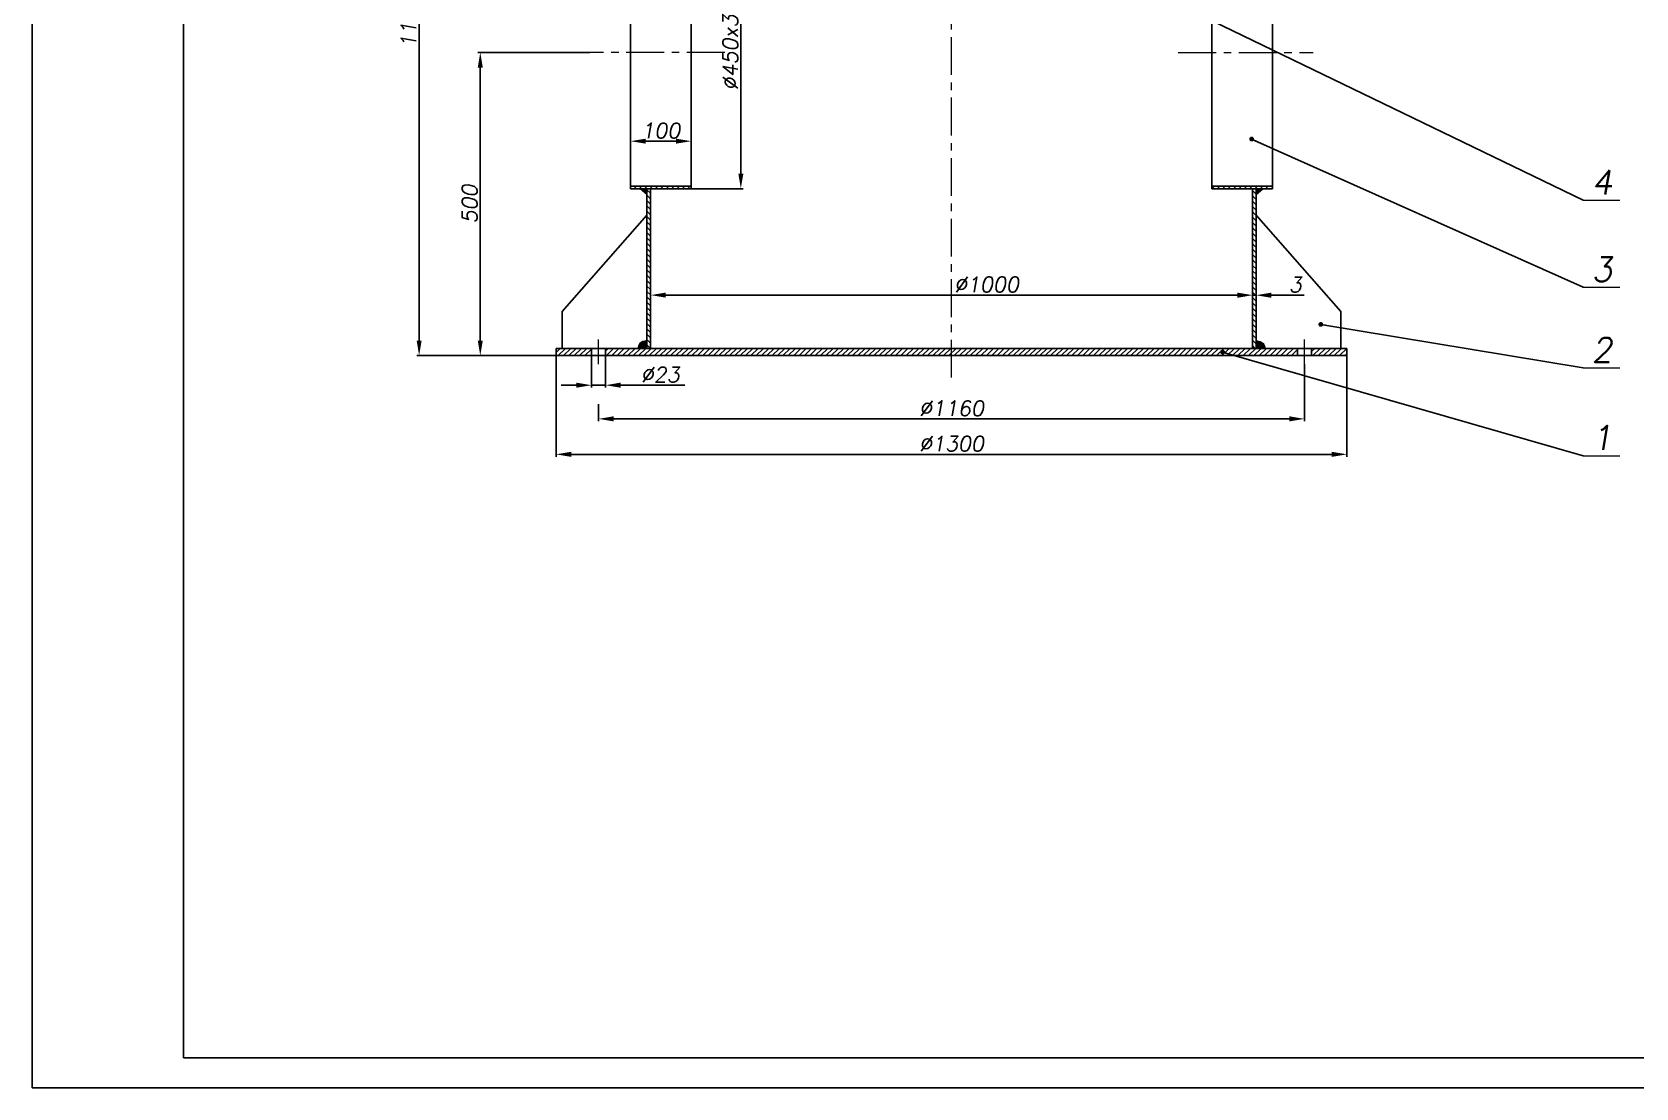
# Model space of a CAD drawing. Extents: x -45808 to 5458, y -9631 to 5897.
# Drawn here: x -45808 to -43159, y -9631 to -7887 of the extents above; entities that cross this region are included whole.
import ezdxf

# ---------------------------------------------------------------- set-up
doc = ezdxf.new("R2010")
doc.units = 0
doc.header["$LTSCALE"] = 50
doc.header["$MEASUREMENT"] = 0
doc.linetypes.add('CENTER', pattern=[2, 1.25, -0.25, 0.25, -0.25])
doc.layers.get('0').update_dxf_attribs({"linetype": 'CONTINUOUS', "plot": 0})
doc.layers.get('DEFPOINTS').update_dxf_attribs({"linetype": 'CONTINUOUS'})
for name, color, linetype, lineweight in [('Dam', 2, 'CONTINUOUS', 30), ('kthuoc', 3, 'CONTINUOUS', 13), ('manh', 4, 'CONTINUOUS', 13), ('Net manh', 3, 'CONTINUOUS', 13), ('Tam', 1, 'CENTER', 13), ('Tam dut', 1, 'CENTER', 13)]:
    doc.layers.add(name, color=color, linetype=linetype, lineweight=lineweight)
doc.styles.add('chu2.5', font='txt.shx', dxfattribs={"oblique": 10, "height": 25})
doc.dimstyles.new('kichthuoc2.5', dxfattribs={"dimtxt": 25, "dimasz": 25, "dimexe": 4, "dimexo": 0, "dimgap": 5, "dimtad": 1, "dimtoh": 1, "dimdec": 0, "dimzin": 0, "dimdsep": 46, "dimtxsty": 'chu2.5', "dimcen": 5, "dimclrd": 256, "dimclre": 256, "dimclrt": 256, "dimadec": 0, "dimazin": 0, "dimtfac": 1, "dimtdec": 0, "dimtmove": 0, "dimatfit": 0, "dimfxl": 1, "dimtolj": 1, "dimtzin": 0, "dimarcsym": 0})
pattern_1 = [(135, (-393.232, 0), (-4.4194174, -4.4194174), [])]
pattern_2 = [(45, (-393.232, 0), (-4.4194174, 4.4194174), [])]

# ---------------------------------------------------------------- blocks, each defined once
blk = doc.blocks.new('*D74')
at = {"layer": 'DEFPOINTS', "color": 0}
for p in [(-45049.4, -7319.9), (-45168.8, -8421.6), (-44934.6, -8421.6)]:
    blk.add_point(p, dxfattribs=at)
at = {"layer": 'kthuoc', "lineweight": -2}
for p, q in [((-45049.4, -7319.9), (-45172.8, -7319.9)), ((-45168.8, -7344.9), (-45168.8, -8396.6)), ((-44934.6, -8421.6), (-45172.8, -8421.6))]:
    blk.add_line(p, q, dxfattribs=at)
at = {"layer": 'kthuoc'}
for points in [[(-45172.9, -7344.9), (-45164.6, -7344.9), (-45168.8, -7319.9)], [(-45172.9, -8396.6), (-45164.6, -8396.6), (-45168.8, -8421.6)]]:
    blk.add_solid(points, dxfattribs=at)
at = {"layer": 'kthuoc', "insert": (-45186.3, -7870.7), "char_height": 25, "attachment_point": 5, "rotation": 90, "style": 'chu2.5'}
blk.add_mtext('\\A1;1100', dxfattribs=at)
blk = doc.blocks.new('*D73')
at = {"layer": 'DEFPOINTS', "color": 0}
for p in [(-44886.6, -7920.9), (-45067.8, -8421.6), (-44942.6, -8421.6)]:
    blk.add_point(p, dxfattribs=at)
at = {"layer": 'kthuoc', "lineweight": -2}
for p, q in [((-44886.6, -7920.9), (-45071.8, -7920.9)), ((-45067.8, -7945.9), (-45067.8, -8396.6)), ((-44942.6, -8421.6), (-45071.8, -8421.6))]:
    blk.add_line(p, q, dxfattribs=at)
at = {"layer": 'kthuoc'}
for points in [[(-45072, -7945.9), (-45063.6, -7945.9), (-45067.8, -7920.9)], [(-45072, -8396.6), (-45063.6, -8396.6), (-45067.8, -8421.6)]]:
    blk.add_solid(points, dxfattribs=at)
at = {"layer": 'kthuoc', "insert": (-45085.3, -8171.2), "char_height": 25, "attachment_point": 5, "rotation": 90, "style": 'chu2.5'}
blk.add_mtext('\\A1;500', dxfattribs=at)
blk = doc.blocks.new('*D72')
at = {"layer": 'DEFPOINTS', "color": 0}
for p in [(-44732.3, -7695.9), (-44739.1, -8145.9), (-44637.5, -8145.9)]:
    blk.add_point(p, dxfattribs=at)
at = {"layer": 'kthuoc', "lineweight": -2}
for p, q in [((-44732.3, -7695.9), (-44633.5, -7695.9)), ((-44637.5, -7720.9), (-44637.5, -8120.9)), ((-44739.1, -8145.9), (-44633.5, -8145.9))]:
    blk.add_line(p, q, dxfattribs=at)
at = {"layer": 'kthuoc'}
for points in [[(-44641.6, -7720.9), (-44633.3, -7720.9), (-44637.5, -7695.9)], [(-44641.6, -8120.9), (-44633.3, -8120.9), (-44637.5, -8145.9)]]:
    blk.add_solid(points, dxfattribs=at)
at = {"layer": 'kthuoc', "insert": (-44655, -7920.9), "char_height": 25, "attachment_point": 5, "rotation": 90, "style": 'chu2.5'}
blk.add_mtext('\\A1;%%c450x3', dxfattribs=at)
blk = doc.blocks.new('*D71')
at = {"layer": 'DEFPOINTS', "color": 0}
for p in [(-44719.6, -8067.4), (-44819.6, -8118.3), (-44719.6, -8118.3)]:
    blk.add_point(p, dxfattribs=at)
at = {"layer": 'kthuoc', "lineweight": -2}
for p, q in [((-44819.6, -8118.3), (-44819.6, -8063.4)), ((-44794.6, -8067.4), (-44744.6, -8067.4)), ((-44719.6, -8118.3), (-44719.6, -8063.4))]:
    blk.add_line(p, q, dxfattribs=at)
at = {"layer": 'kthuoc'}
for points in [[(-44794.6, -8063.2), (-44794.6, -8071.5), (-44819.6, -8067.4)], [(-44744.6, -8063.2), (-44744.6, -8071.5), (-44719.6, -8067.4)]]:
    blk.add_solid(points, dxfattribs=at)
at = {"layer": 'kthuoc', "insert": (-44769.6, -8049.9), "char_height": 25, "attachment_point": 5, "style": 'chu2.5'}
blk.add_mtext('\\A1;100', dxfattribs=at)
blk = doc.blocks.new('*D70')
at = {"layer": 'DEFPOINTS', "color": 0}
for p in [(-44942.6, -8415.6), (-43636.6, -8415.6), (-43636.6, -8584.6)]:
    blk.add_point(p, dxfattribs=at)
at = {"layer": 'kthuoc', "lineweight": -2}
for p, q in [((-44942.6, -8415.6), (-44942.6, -8588.6)), ((-43636.6, -8415.6), (-43636.6, -8588.6)), ((-44917.6, -8584.6), (-43661.6, -8584.6))]:
    blk.add_line(p, q, dxfattribs=at)
at = {"layer": 'kthuoc'}
for points in [[(-44917.6, -8580.4), (-44917.6, -8588.8), (-44942.6, -8584.6)], [(-43661.6, -8580.4), (-43661.6, -8588.8), (-43636.6, -8584.6)]]:
    blk.add_solid(points, dxfattribs=at)
at = {"layer": 'kthuoc', "insert": (-44289.6, -8567.1), "char_height": 25, "attachment_point": 5, "style": 'chu2.5'}
blk.add_mtext('\\A1;%%c1300', dxfattribs=at)
blk = doc.blocks.new('*D69')
at = {"layer": 'DEFPOINTS', "color": 0}
for p in [(-43706.6, -8435.6), (-44872.6, -8502), (-43706.6, -8526)]:
    blk.add_point(p, dxfattribs=at)
at = {"layer": 'kthuoc', "lineweight": -2}
for p, q in [((-43706.6, -8435.6), (-43706.6, -8530)), ((-44872.6, -8502), (-44872.6, -8530)), ((-44847.6, -8526), (-43731.6, -8526))]:
    blk.add_line(p, q, dxfattribs=at)
at = {"layer": 'kthuoc'}
for points in [[(-44847.6, -8521.8), (-44847.6, -8530.2), (-44872.6, -8526)], [(-43731.6, -8521.8), (-43731.6, -8530.2), (-43706.6, -8526)]]:
    blk.add_solid(points, dxfattribs=at)
at = {"layer": 'kthuoc', "insert": (-44289.6, -8508.5), "char_height": 25, "attachment_point": 5, "style": 'chu2.5'}
blk.add_mtext('\\A1;%%c1160', dxfattribs=at)
blk = doc.blocks.new('*D67')
at = {"layer": 'DEFPOINTS', "color": 0}
for p in [(-44786.6, -8321.6), (-43792.6, -8321.6), (-43792.6, -8344.1)]:
    blk.add_point(p, dxfattribs=at)
at = {"layer": 'kthuoc', "lineweight": -2}
for p, q in [((-44786.6, -8321.6), (-44786.6, -8325.6)), ((-44761.6, -8321.6), (-43817.6, -8321.6)), ((-43792.6, -8344.1), (-43792.6, -8317.6))]:
    blk.add_line(p, q, dxfattribs=at)
at = {"layer": 'kthuoc'}
for points in [[(-44761.6, -8317.5), (-44761.6, -8325.8), (-44786.6, -8321.6)], [(-43817.6, -8317.5), (-43817.6, -8325.8), (-43792.6, -8321.6)]]:
    blk.add_solid(points, dxfattribs=at)
at = {"layer": 'kthuoc', "insert": (-44231.7, -8304.1), "char_height": 25, "attachment_point": 5, "style": 'chu2.5'}
blk.add_mtext('\\A1;%%c1000', dxfattribs=at)
blk = doc.blocks.new('*D66')
at = {"layer": 'DEFPOINTS', "color": 0}
for p in [(-43792.6, -8330.9), (-43786.6, -8321.8), (-43786.6, -8330.9)]:
    blk.add_point(p, dxfattribs=at)
at = {"layer": 'kthuoc', "lineweight": -2}
for p, q in [((-43817.6, -8321.8), (-43842.6, -8321.8)), ((-43792.6, -8330.9), (-43792.6, -8317.8)), ((-43792.6, -8321.8), (-43786.6, -8321.8)), ((-43786.6, -8330.9), (-43786.6, -8317.8)), ((-43761.6, -8321.8), (-43707, -8321.8))]:
    blk.add_line(p, q, dxfattribs=at)
at = {"layer": 'kthuoc'}
for points in [[(-43817.6, -8317.6), (-43817.6, -8326), (-43792.6, -8321.8)], [(-43761.6, -8317.6), (-43761.6, -8326), (-43786.6, -8321.8)]]:
    blk.add_solid(points, dxfattribs=at)
at = {"layer": 'kthuoc', "insert": (-43721.8, -8304.3), "char_height": 25, "attachment_point": 5, "style": 'chu2.5'}
blk.add_mtext('\\A1;3', dxfattribs=at)
blk = doc.blocks.new('*D68')
at = {"layer": 'DEFPOINTS', "color": 0}
for p in [(-44884.1, -8421.6), (-44861.1, -8421.6), (-44861.1, -8470.4)]:
    blk.add_point(p, dxfattribs=at)
at = {"layer": 'kthuoc', "lineweight": -2}
for p, q in [((-44884.1, -8421.6), (-44884.1, -8474.4)), ((-44861.1, -8421.6), (-44861.1, -8474.4)), ((-44909.1, -8470.4), (-44934.1, -8470.4)), ((-44884.1, -8470.4), (-44861.1, -8470.4)), ((-44836.1, -8470.4), (-44730, -8470.4))]:
    blk.add_line(p, q, dxfattribs=at)
at = {"layer": 'kthuoc'}
for points in [[(-44909.1, -8466.2), (-44909.1, -8474.6), (-44884.1, -8470.4)], [(-44836.1, -8466.2), (-44836.1, -8474.6), (-44861.1, -8470.4)]]:
    blk.add_solid(points, dxfattribs=at)
at = {"layer": 'kthuoc', "insert": (-44770.6, -8452.9), "char_height": 25, "attachment_point": 5, "style": 'chu2.5'}
blk.add_mtext('\\A1;%%c23', dxfattribs=at)

msp = doc.modelspace()

# ---------------------------------------------------------------- hatches: boundary and pattern name
at = {"layer": 'kthuoc'}
for points in [[(-44792.6, -8155.5), (-44804, -8145.9), (-44792.6, -8145.9)], [(-43786.6, -8155.5), (-43775.2, -8145.9), (-43786.6, -8145.9)]]:
    msp.add_hatch(color=256, dxfattribs=at).paths.add_polyline_path(points)
h = msp.add_hatch(dxfattribs=at)
h.set_pattern_fill('ANSI31', color=256, scale=50, angle=90, style=0)
h.set_pattern_definition(pattern_1)
h.paths.add_polyline_path([(-44792.6, -8409.6), (-44786.6, -8409.6), (-44786.6, -8145.9), (-44792.6, -8145.9)])
h = msp.add_hatch(dxfattribs=at)
h.set_pattern_fill('ANSI31', color=256, scale=50, style=0)
h.set_pattern_definition(pattern_2)
h.paths.add_polyline_path([(-43859.6, -8141.9), (-43759.6, -8141.9), (-43759.6, -8145.9), (-43859.6, -8145.9)])
h = msp.add_hatch(dxfattribs=at)
h.set_pattern_fill('ANSI31', color=256, scale=50, angle=90, style=0)
h.set_pattern_definition(pattern_1)
h.paths.add_polyline_path([(-43786.6, -8409.6), (-43792.6, -8409.6), (-43792.6, -8145.9), (-43786.6, -8145.9)])
h = msp.add_hatch(dxfattribs=at)
h.set_pattern_fill('ANSI31', color=256, scale=50, style=0)
h.set_pattern_definition(pattern_2)
h.paths.add_polyline_path([(-44942.6, -8409.6), (-44942.6, -8421.6), (-44884.1, -8421.6), (-44884.1, -8409.6)])
h.paths.add_polyline_path([(-44289.6, -8421.6), (-44289.6, -8409.6), (-44861.1, -8409.6), (-44861.1, -8421.6)])
h.paths.add_polyline_path([(-44289.6, -8409.6), (-44289.6, -8421.6), (-43718.1, -8421.6), (-43718.1, -8409.6)])
h.paths.add_polyline_path([(-43636.6, -8421.6), (-43636.6, -8409.6), (-43695.1, -8409.6), (-43695.1, -8421.6)])
h = msp.add_hatch(color=256, dxfattribs=at)
edge = h.paths.add_edge_path()
edge.add_spline(control_points=[(-44792.6, -8396.7), (-44797.2, -8397.7), (-44804.8, -8399.4), (-44806.8, -8406.6), (-44807.6, -8409.6)], knot_values=[0, 0, 0, 0, 12.767967, 21.245977, 21.245977, 21.245977, 21.245977], degree=3, periodic=0)
edge.add_line((-44807.6, -8409.6), (-44792.6, -8409.6))
edge.add_line((-44792.6, -8409.6), (-44792.6, -8396.7))
h = msp.add_hatch(color=256, dxfattribs=at)
edge = h.paths.add_edge_path()
edge.add_spline(control_points=[(-43786.6, -8396.7), (-43782, -8397.7), (-43774.4, -8399.4), (-43772.4, -8406.6), (-43771.6, -8409.6)], knot_values=[0, 0, 0, 0, 12.767967, 21.245977, 21.245977, 21.245977, 21.245977], degree=3, periodic=0)
edge.add_line((-43771.6, -8409.6), (-43786.6, -8409.6))
edge.add_line((-43786.6, -8409.6), (-43786.6, -8396.7))
at = {"layer": 'Net manh'}
h = msp.add_hatch(dxfattribs=at)
h.set_pattern_fill('ANSI31', color=256, scale=50, style=0)
h.set_pattern_definition(pattern_2)
h.paths.add_polyline_path([(-44719.6, -8145.9), (-44719.6, -8141.9), (-44819.6, -8141.9), (-44819.6, -8145.9)])

# ---------------------------------------------------------------- linework, layer by layer
msp.add_lwpolyline([(-45808, -9631.1), (-45808, -1231.1), (-39868, -1231.1), (-39868, -9631.1), (-45808, -9631.1)], close=True)
at = {"layer": 'Dam'}
for q in [(-45558, -1281.1), (-41318, -9581.1)]:
    msp.add_line((-45558, -9581.1), q, dxfattribs=at)
at = {"layer": 'Dam', "color": 2}
for p, q in [((-44819.6, -7695.9), (-44819.6, -8145.9)), ((-44719.6, -7695.9), (-44719.6, -8145.9)), ((-43859.6, -7695.9), (-43859.6, -8145.9)), ((-43759.6, -7695.9), (-43759.6, -8145.9)), ((-44719.6, -8141.9), (-44819.6, -8141.9)), ((-44719.6, -8145.9), (-44819.6, -8145.9)), ((-44792.6, -8409.6), (-44792.6, -8145.9)), ((-44786.6, -8409.6), (-44786.6, -8145.9)), ((-43859.6, -8141.9), (-43759.6, -8141.9)), ((-43859.6, -8145.9), (-43759.6, -8145.9)), ((-43792.6, -8409.6), (-43792.6, -8145.9)), ((-43786.6, -8409.6), (-43786.6, -8145.9)), ((-44792.6, -8189.6), (-44932.6, -8348.9)), ((-43786.6, -8189.6), (-43646.6, -8348.9)), ((-44932.6, -8348.9), (-44932.6, -8409.6)), ((-43646.6, -8348.9), (-43646.6, -8409.6)), ((-44942.6, -8409.6), (-43636.6, -8409.6)), ((-44942.6, -8421.6), (-44942.6, -8409.6)), ((-43636.6, -8421.6), (-44942.6, -8421.6)), ((-44884.1, -8421.6), (-44884.1, -8409.6)), ((-44861.1, -8421.6), (-44861.1, -8409.6)), ((-43718.1, -8421.6), (-43718.1, -8409.6)), ((-43695.1, -8421.6), (-43695.1, -8409.6)), ((-43636.6, -8421.6), (-43636.6, -8409.6))]:
    msp.add_line(p, q, dxfattribs=at)
at = {"layer": 'kthuoc'}
for p, q in [((-44792.6, -8155.5), (-44804, -8145.9)), ((-43786.6, -8155.5), (-43775.2, -8145.9)), ((-43246.5, -8164.8), (-43185.8, -8164.8)), ((-43246.5, -8308.5), (-43185.8, -8308.5)), ((-43246.5, -8441.7), (-43185.8, -8441.7)), ((-43246.5, -8586.8), (-43185.8, -8586.8))]:
    msp.add_line(p, q, dxfattribs=at)
for points in [[(-44792.6, -8396.7), (-44804.3, -8401.7), (-44807.6, -8409.6)], [(-43786.6, -8396.7), (-43774.9, -8401.7), (-43771.6, -8409.6)]]:
    msp.add_spline(points, degree=3, dxfattribs=at)
at = {"layer": 'Tam'}
for p, q in [((-44664.1, -7920.9), (-44886.6, -7920.9)), ((-43915, -7920.9), (-43692.6, -7920.9)), ((-44872.6, -8435.6), (-44872.6, -8395)), ((-43706.6, -8435.6), (-43706.6, -8395))]:
    msp.add_line(p, q, dxfattribs=at)
at = {"layer": 'Tam dut'}
msp.add_line((-44289.6, -8457.9), (-44289.6, -1887.1), dxfattribs=at)

# ---------------------------------------------------------------- texts
at = {"layer": 'manh', "char_height": 40, "attachment_point": 9, "style": 'chu2.5'}
for s, insert in [('4', (-43198.2, -8155.2)), ('3', (-43198.2, -8298.9)), ('2', (-43198.2, -8432.1)), ('1', (-43198.2, -8577.2))]:
    msp.add_mtext(s, dxfattribs=dict(at, insert=insert))

# ---------------------------------------------------------------- dimensions: what is measured, and where the dimension line sits
at = {"layer": 'kthuoc'}
for base, p1, p2, text, picture, middle in [((-45168.8, -8421.6), (-45049.4, -7319.9), (-44934.6, -8421.6), '1100', '*D74', (-45186.3, -7870.7)), ((-44637.5, -8145.9), (-44732.3, -7695.9), (-44739.1, -8145.9), '%%c<>x3', '*D72', (-44655, -7920.9)), ((-45067.8, -8421.6), (-44886.6, -7920.9), (-44942.6, -8421.6), '500', '*D73', (-45085.3, -8171.2))]:
    dim = msp.add_linear_dim(base=base, p1=p1, p2=p2, angle=90, text=text, dimstyle='kichthuoc2.5', dxfattribs=at)
    dim.commit()
    dim.dimension.update_dxf_attribs({"geometry": picture, "text_midpoint": middle})
dim = msp.add_linear_dim(base=(-44719.6, -8067.4), p1=(-44819.6, -8118.3), p2=(-44719.6, -8118.3), dimstyle='kichthuoc2.5', dxfattribs=at)
dim.commit()
dim.dimension.update_dxf_attribs({"geometry": '*D71', "text_midpoint": (-44769.6, -8049.9)})
dim = msp.add_linear_dim(base=(-43792.6, -8321.6), p1=(-44786.6, -8321.6), p2=(-43792.6, -8344.1), text='%%c1000', dimstyle='kichthuoc2.5', dxfattribs=at)
dim.commit()
dim.dimension.update_dxf_attribs({"geometry": '*D67', "text_midpoint": (-44231.7, -8321.6), "dimtype": 160})
for base, p1, p2, text, picture, middle in [((-43786.6, -8321.8), (-43792.6, -8330.9), (-43786.6, -8330.9), '3', '*D66', (-43721.8, -8304.3)), ((-43636.6, -8584.6), (-44942.6, -8415.6), (-43636.6, -8415.6), '%%c1300', '*D70', (-44289.6, -8567.1)), ((-44861.1, -8470.4), (-44884.1, -8421.6), (-44861.1, -8421.6), '%%c<>', '*D68', (-44770.6, -8452.9)), ((-43706.6, -8526), (-44872.6, -8502), (-43706.6, -8435.6), '%%c1160', '*D69', (-44289.6, -8508.5))]:
    dim = msp.add_linear_dim(base=base, p1=p1, p2=p2, text=text, dimstyle='kichthuoc2.5', dxfattribs=at)
    dim.commit()
    dim.dimension.update_dxf_attribs({"geometry": picture, "text_midpoint": middle})

# ---------------------------------------------------------------- leaders
for points, override in [([(-44280.8, -7664.2), (-43246.5, -8164.8)], {"dimasz": 8, "dimtad": 0, "dimldrblk": 'Dot'}), ([(-43793.9, -8063.9), (-43246.5, -8308.5)], {"dimasz": 8, "dimtad": 0, "dimldrblk": 'Dot'}), ([(-43679.7, -8370), (-43246.5, -8441.7)], {"dimasz": 8, "dimtad": 0, "dimldrblk": 'Dot'}), ([(-43841.9, -8415.6), (-43246.5, -8586.8)], {"dimasz": 8, "dimgap": 5, "dimtad": 0, "dimldrblk": 'Dot'})]:
    msp.add_leader(points, dimstyle='kichthuoc2.5', override=override, dxfattribs=at)

doc.saveas('drawing.dxf')
